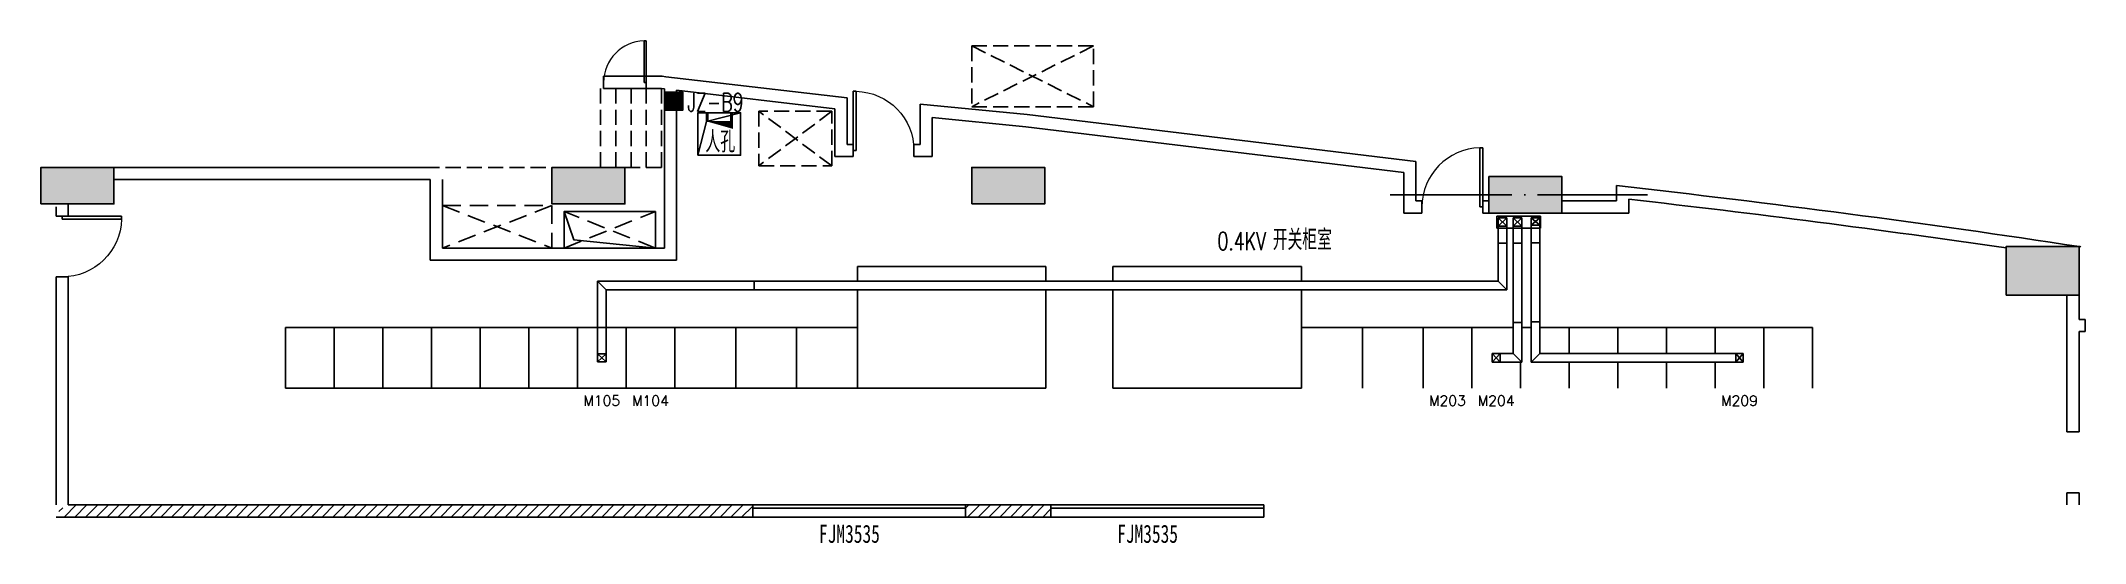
# Model space of a CAD drawing. Extents: x -48968009 to 2588125, y -43922717 to 2.
# Drawn here: x -48968009 to -48934409, y -43922717 to -43914456 of the extents above.
import ezdxf

# ---------------------------------------------------------------- set-up
doc = ezdxf.new("R2010")
doc.units = 0
doc.header["$LTSCALE"] = 1000
doc.header["$MEASUREMENT"] = 0
for name, pattern in [('DASH', [0.35, 0.25, -0.1]), ('DASHED', [0.75, 0.5, -0.25]), ('DOTE', [2.4200000000000004, 2, -0.2, 0.02, -0.2])]:
    doc.linetypes.add(name, pattern=pattern)
doc.layers.get('0').update_dxf_attribs({"linetype": 'CONTINUOUS'})
for name, color, linetype in [('COLUMN', 7, 'CONTINUOUS'), ('DOTE', 1, 'DOTE'), ('H', 8, 'CONTINUOUS'), ('HV-孔', 8, 'CONTINUOUS'), ('PUB_HATCH', 8, 'CONTINUOUS'), ('STAIR', 7, 'CONTINUOUS'), ('WALL', 2, 'CONTINUOUS'), ('WINDOW', 7, 'CONTINUOUS'), ('WINDOW_TEXT', 7, 'CONTINUOUS'), ('建筑-孔洞', 8, 'CONTINUOUS'), ('房间名称', 8, 'CONTINUOUS'), ('站台边缘', 8, 'CONTINUOUS'), ('辅助线', 8, 'CONTINUOUS')]:
    doc.layers.add(name, color=color, linetype=linetype)
doc.styles.add('_TCH_SPACE', font='SIMPLEX.shx', dxfattribs={"width": 0.8, "bigfont": 'GBCBIG.shx'})
doc.styles.add('_TCH_WINDOW', font='宋体.shx', dxfattribs={"width": 0.8, "height": 3.5, "bigfont": 'hztxt01.shx'})
doc.styles.add('HZTXT', font='romand.shx', dxfattribs={"width": 0.7, "bigfont": 'hztxt.shx'})
doc.styles.add('站台块左$0$STANDARD', font='romand', dxfattribs={"width": 0.7, "bigfont": 'hztxt'})
pattern_1 = [(45.00000000001834, (-11115900.29017266, -98616733.44141197), (-88.38838300368576, 88.38838300362922), [])]

# ---------------------------------------------------------------- blocks, each defined once
blk = doc.blocks.new('$DorLib2D$00000001')
for p, q in [((0.45, 0.9750000000000001), (0.5000000000000002, 0.9750000000000001)), ((0.45, 0), (0.45, 0.9750000000000001)), ((0.5, 0), (0.5, 0.9750000000000001)), ((0.5, 0), (0.45, 0))]:
    blk.add_line(p, q)
at = {"lineweight": 13}
blk.add_arc((0.475, 0), 0.975, 91.4692835813538, 180, dxfattribs=at)
blk = doc.blocks.new('_FZH')
blk.add_lwpolyline([(-0.5, -0.5), (0.5, -0.5), (0.5, 0.5), (-0.5, 0.5)], close=True)
at = {"layer": 'PUB_HATCH'}
blk.add_solid([(-0.5, -0.5), (0.5, -0.5), (-0.5, 0.5), (0.5, 0.5)], dxfattribs=at)
blk = doc.blocks.new('$WINLIB2D$00000004')
for p, q in [((-0.5, 0.5), (0.5, 0.5)), ((-0.5, 0.5), (-0.4999999999999999, -0.5)), ((0.5, -0.5), (0.5, 0.5)), ((-0.5, 0.2405796575893152), (0.5, 0.2405796575893152)), ((-0.4999999999999999, -0.5), (0.5, -0.5))]:
    blk.add_line(p, q)

msp = doc.modelspace()

# ---------------------------------------------------------------- hatches: boundary and pattern name
at = {"layer": 'PUB_HATCH'}
h = msp.add_hatch(dxfattribs=at)
h.set_pattern_fill('普通砖', color=8, scale=50, angle=85.04801672491459, style=0)
h.set_pattern_definition(pattern_1)
h.paths.add_polyline_path([(-48967758.81107654, -43922288.72878401), (-48956308.81077957, -43922288.72878241), (-48956308.81077958, -43922088.72878651), (-48967558.81106673, -43922088.72878969), (-48967692.14442042, -43922155.3954553)])
h = msp.add_hatch(dxfattribs=at)
h.set_pattern_fill('普通砖', color=8, scale=50, angle=85.04801672491459, style=0)
h.set_pattern_definition(pattern_1)
h.paths.add_polyline_path([(-48952808.81109206, -43922288.7287824), (-48951408.81109205, -43922288.72878241), (-48951408.81109205, -43922088.72878649), (-48952808.81109206, -43922088.7287865)])

# ---------------------------------------------------------------- linework, layer by layer
at = {"color": 6}
for p, q in [((-48944078.81108399, -43917538.7288816), (-48944078.81108399, -43917338.72888161)), ((-48944078.81108399, -43917338.72888161), (-48943358.81108399, -43917338.72888159)), ((-48943358.81108399, -43917538.72888161), (-48944078.81108399, -43917538.7288816)), ((-48943358.81108399, -43917338.72888159), (-48943358.81108399, -43917538.72888161))]:
    msp.add_line(p, q, dxfattribs=at)
at = {"color": 1}
for p, q in [((-48944056.31108399, -43917368.72888158), (-48943911.31108399, -43917368.72888156)), ((-48944056.31108399, -43917368.72888156), (-48944056.31108391, -43918406.22878866)), ((-48943911.31108399, -43917502.72888155), (-48944056.31108399, -43917368.72888156)), ((-48943911.31108399, -43917368.72888156), (-48944056.31108399, -43917502.72888156)), ((-48944056.31108399, -43917502.72888156), (-48943911.31108399, -43917502.72888156)), ((-48943911.31108399, -43917368.72888156), (-48943911.31108398, -43918551.22878866)), ((-48943811.31108399, -43917368.72888159), (-48943666.31108399, -43917368.72888158)), ((-48943811.31108399, -43917368.72888158), (-48943811.3110839, -43919085.72888159)), ((-48943666.31108398, -43917502.72888158), (-48943811.31108398, -43917368.72888158)), ((-48943666.31108399, -43917368.72888158), (-48943811.31108398, -43917502.72888158)), ((-48943811.31108398, -43917502.72888158), (-48943666.31108398, -43917502.72888158)), ((-48943666.31108399, -43917368.72888158), (-48943666.31108399, -43919085.72888161)), ((-48943516.31108397, -43917368.72888166), (-48943371.31108397, -43917368.72888164)), ((-48943516.31108398, -43917368.72888165), (-48943516.31108376, -43919078.22888165)), ((-48943371.31108396, -43917487.72888166), (-48943516.31108397, -43917368.72888165)), ((-48943371.31108397, -43917368.72888164), (-48943516.31108396, -43917487.72888166)), ((-48943516.31108396, -43917487.72888166), (-48943371.31108396, -43917487.72888166)), ((-48943371.31108397, -43917368.72888164), (-48943371.31108385, -43919078.22888166)), ((-48944056.31108394, -43917785.72888155), (-48943911.31108406, -43917785.72888157)), ((-48943811.31108393, -43917785.72888158), (-48943666.31108405, -43917785.7288816)), ((-48943516.31108392, -43917778.22888165), (-48943371.31108404, -43917778.22888166)), ((-48944056.31108391, -43918406.22878866), (-48956283.81108394, -43918406.22878839)), ((-48956283.81108394, -43918406.22878839), (-48956283.81108394, -43918551.22878839)), ((-48943911.31108398, -43918551.22878866), (-48956283.81108394, -43918551.22878839)), ((-48943911.31108398, -43918551.22878866), (-48944056.31108391, -43918406.22878866)), ((-48943811.31108419, -43919085.72888158), (-48943666.31108431, -43919085.72888161)), ((-48943516.31108417, -43919078.22888164), (-48943371.31108429, -43919078.22888167))]:
    msp.add_line(p, q, dxfattribs=at)
at = {"color": 3}
for p, q in [((-48958861.31095795, -43919735.72878832), (-48958861.31095794, -43918406.22878834)), ((-48958716.31095793, -43918551.22878835), (-48958861.31095793, -43918406.22878834)), ((-48956283.81108394, -43918406.22878839), (-48958861.31095794, -43918406.22878835)), ((-48958716.31095794, -43919735.72878833), (-48958716.31095793, -43918551.22878835)), ((-48956283.81108394, -43918551.22878839), (-48958716.31095792, -43918551.2287884)), ((-48943811.31108387, -43919596.22878858), (-48943811.31108378, -43919085.72888158)), ((-48943666.311084, -43919741.22878857), (-48943666.3110843, -43919085.72888162)), ((-48943516.31108367, -43919741.22878865), (-48943516.31108355, -43919078.22888163)), ((-48943371.31108382, -43919596.22878868), (-48943371.31108373, -43919078.22888167)), ((-48958716.31095794, -43919601.72878833), (-48958861.31095793, -43919601.72878834)), ((-48958716.31095792, -43919601.72878833), (-48958861.31095795, -43919735.72878831)), ((-48958861.31095792, -43919601.72878834), (-48958716.31095794, -43919735.72878833)), ((-48958716.31095795, -43919735.72878833), (-48958861.31095795, -43919735.72878833)), ((-48943811.31108387, -43919596.22878858), (-48944155.81095792, -43919596.22878858)), ((-48944155.81095792, -43919741.22878859), (-48944155.81095792, -43919596.22878858)), ((-48944021.81095792, -43919741.22878858), (-48944155.81095792, -43919596.22878858)), ((-48944021.81095792, -43919596.22878858), (-48944155.81095792, -43919741.22878858)), ((-48943666.311084, -43919741.22878857), (-48944155.81095792, -43919741.22878859)), ((-48944021.81095792, -43919741.2287886), (-48944021.81095792, -43919596.22878858)), ((-48943666.311084, -43919741.22878857), (-48943811.31108387, -43919596.22878858)), ((-48943371.31108382, -43919596.22878868), (-48943516.31108367, -43919741.22878864)), ((-48940029.31095792, -43919741.22878863), (-48943516.31108367, -43919741.22878864)), ((-48940029.31095792, -43919596.22878862), (-48943371.31108382, -43919596.22878868)), ((-48940148.31095792, -43919741.22878864), (-48940148.31095792, -43919596.22878863)), ((-48940029.31095792, -43919741.22878862), (-48940148.31095791, -43919596.22878864)), ((-48940029.31095792, -43919596.22878862), (-48940148.31095792, -43919741.22878864)), ((-48940029.31095792, -43919741.22878863), (-48940029.31095792, -43919596.22878862))]:
    msp.add_line(p, q, dxfattribs=at)
at = {"layer": 'DOTE', "color": 8}
msp.add_line((-48945829.47163584, -43916988.72888144), (-48941599.07745944, -43916988.72888158), dxfattribs=at)
at = {"layer": 'H', "color": 8}
msp.add_lwpolyline([(-48947288.81095793, -43919168.72878852), (-48947288.81095795, -43920168.72878854)], dxfattribs=at)
at = {"layer": 'HV-孔', "color": 8, "linetype": 'DASH'}
for points in [[(-48952708.81119521, -43914538.72918325), (-48950708.81119524, -43915538.72918332)], [(-48950708.81119524, -43914538.7291833), (-48952708.81119524, -43915538.72918331)], [(-48955008.81093992, -43915613.72884064), (-48956208.81093985, -43916513.7291863)], [(-48955008.81093989, -43916513.72884069), (-48956208.81093985, -43915613.72884065)]]:
    msp.add_lwpolyline(points, dxfattribs=at)
for points in [[(-48952708.81119525, -43915538.72918323), (-48950708.81119521, -43915538.7291832), (-48950708.81119525, -43914538.72918326), (-48952708.81119521, -43914538.72918312)], [(-48956208.81093984, -43916513.72884056), (-48955008.81093991, -43916513.72884066), (-48955008.81093991, -43915613.7288406), (-48956208.81093987, -43915613.72884062)]]:
    msp.add_lwpolyline(points, close=True, dxfattribs=at)
at = {"layer": 'STAIR', "color": 8, "linetype": 'DASH'}
for p, q in [((-48958808.81108462, -43915238.72884071), (-48958808.81108459, -43916538.72884054)), ((-48958558.81108462, -43915238.72884071), (-48958558.81108458, -43916538.72884054)), ((-48958308.81108463, -43915238.72884071), (-48958308.81108459, -43916538.72884054)), ((-48958058.81108462, -43915238.72884069), (-48958058.81108459, -43916538.72884053)), ((-48957808.81108462, -43915238.72884069), (-48957808.81108458, -43916538.72884053)), ((-48962058.81108459, -43916538.72884063), (-48959608.81082276, -43916538.72885396)), ((-48958408.81110778, -43916538.72885393), (-48957808.81108458, -43916538.72884053))]:
    msp.add_line(p, q, dxfattribs=at)
at = {"layer": 'STAIR', "color": 8}
msp.add_line((-48965758.8110846, -43916538.72889241), (-48963258.8110846, -43916538.72889236), dxfattribs=at)
at = {"layer": 'WALL', "color": 8}
for p, q in [((-48958758.81081314, -43915238.72888896), (-48958758.81081314, -43915038.72885766)), ((-48957797.18926562, -43915038.72886948), (-48958058.81112564, -43915038.72886295)), ((-48958058.81112564, -43915038.72886295), (-48958058.81112563, -43915238.72888891)), ((-48957797.18926562, -43915038.72886948), (-48957736.27933019, -43915045.84154837)), ((-48957736.27933019, -43915045.84154837), (-48954758.81107707, -43915393.64609206)), ((-48958058.81112563, -43915238.72888891), (-48957808.83112206, -43915238.7288838)), ((-48957808.83112206, -43915238.7288838), (-48957758.81098977, -43915244.57184515)), ((-48957758.81098977, -43915244.57184515), (-48957758.81093447, -43915298.72871075)), ((-48957558.81096873, -43915267.93196496), (-48957558.81079709, -43915298.72871075)), ((-48957558.81096873, -43915267.93196496), (-48954958.81108309, -43915571.64365381)), ((-48954758.81107707, -43915393.64609206), (-48954758.8111497, -43916159.85499126)), ((-48953558.8112478, -43915498.6993843), (-48953558.8113105, -43916159.85498917)), ((-48953558.8112478, -43915498.6993843), (-48951800.0828354, -43915669.83027151)), ((-48957758.81096496, -43915598.7284905), (-48957758.81117214, -43917863.72886328)), ((-48957558.81090051, -43915598.72849049), (-48957558.81119356, -43918063.72880436)), ((-48954958.81108309, -43915571.64365381), (-48954958.81115781, -43916359.85500546)), ((-48953358.81140938, -43915719.10471363), (-48953358.81147012, -43916359.85500267)), ((-48953358.81140938, -43915719.10471363), (-48951821.7585149, -43915868.66573945)), ((-48951821.7585149, -43915868.66573945), (-48945608.81092586, -43916618.92708765)), ((-48951800.0828354, -43915669.83027151), (-48945408.81105524, -43916441.62564138)), ((-48954658.81115714, -43916159.85499677), (-48954758.8111497, -43916159.85499126)), ((-48954658.81115678, -43916359.85498086), (-48954658.81115714, -43916159.85499677)), ((-48953558.8113105, -43916159.85498917), (-48953658.81115713, -43916159.85499501)), ((-48953658.81115713, -43916159.85499501), (-48953658.81115678, -43916359.85497911)), ((-48966808.81110781, -43916538.72888085), (-48961608.81090037, -43916538.72890691)), ((-48954958.81115781, -43916359.85500546), (-48954658.81115678, -43916359.85498086)), ((-48953658.81115678, -43916359.85497911), (-48953358.81147012, -43916359.85500267)), ((-48945408.81105524, -43916441.62564138), (-48945408.81111659, -43917088.72885204)), ((-48966808.81110782, -43916738.7289067), (-48961608.81097231, -43916738.72894529)), ((-48961608.81097231, -43916738.72894529), (-48961608.81109793, -43918063.72871491)), ((-48961408.81102917, -43916738.72893292), (-48961408.81106187, -43917863.72878265)), ((-48945608.81092586, -43916618.92708765), (-48945608.81098937, -43917288.72884803)), ((-48942108.81109807, -43916837.21285096), (-48942108.8108952, -43917088.72914135)), ((-48967758.81113783, -43917188.7288135), (-48967758.81110347, -43917338.72872356)), ((-48967558.81082606, -43917138.72887556), (-48967558.81109718, -43917188.72884049)), ((-48967558.81108272, -43917338.72872275), (-48967558.81109718, -43917188.72884049)), ((-48945308.81112599, -43917088.72901806), (-48945408.81111659, -43917088.72885204)), ((-48945308.81112635, -43917288.72883049), (-48945308.81112599, -43917088.72901806)), ((-48944208.81105638, -43917088.72883468), (-48944308.811126, -43917088.7290036)), ((-48944308.811126, -43917088.7290036), (-48944308.81112635, -43917288.72882096)), ((-48942108.8108952, -43917088.72914135), (-48943008.81106505, -43917088.7288816)), ((-48941908.81111929, -43917060.99387425), (-48941908.81227773, -43917288.72889516)), ((-48967758.81110347, -43917338.72872356), (-48967558.81108272, -43917338.72872275)), ((-48945608.81098937, -43917288.72884803), (-48945308.81112635, -43917288.72883049)), ((-48944308.81112635, -43917288.72882096), (-48944208.81105674, -43917288.72883469)), ((-48941908.81227773, -43917288.72889516), (-48943008.811084, -43917288.7288816)), ((-48961408.81106187, -43917863.72878265), (-48957758.81117214, -43917863.72886328)), ((-48961608.81109793, -43918063.72871491), (-48957558.81119356, -43918063.72880436)), ((-48967558.81107651, -43918338.72872274), (-48967758.81109942, -43918338.72872356)), ((-48967758.81109942, -43918338.72872356), (-48967758.81111801, -43922088.72879221)), ((-48967558.81106673, -43922088.72878969), (-48967558.81107651, -43918338.72872274)), ((-48934708.81109013, -43919238.72883318), (-48934708.81117541, -43918638.72901543)), ((-48934508.81108592, -43919038.72891463), (-48934508.8112713, -43918638.72901543)), ((-48934408.81083951, -43919038.7289128), (-48934508.81108592, -43919038.72891463)), ((-48934408.81083917, -43919238.72864471), (-48934408.81083951, -43919038.7289128)), ((-48934708.81109013, -43919238.72883318), (-48934708.81115013, -43920888.72878137)), ((-48934508.81109641, -43919238.72876513), (-48934408.81083917, -43919238.72864471)), ((-48934508.81104595, -43920888.72878336), (-48934508.81109641, -43919238.72876513)), ((-48934708.81115013, -43920888.72878137), (-48934508.81104595, -43920888.72878336)), ((-48934508.81105586, -43921888.72878336), (-48934708.81116342, -43921888.72878137)), ((-48934708.81116342, -43921888.72878137), (-48934708.81112802, -43922088.72878963)), ((-48934508.81112465, -43922088.72877157), (-48934508.81105586, -43921888.72878336)), ((-48956308.81077958, -43922088.72878651), (-48967558.81106673, -43922088.72878969)), ((-48956308.81077957, -43922288.72878241), (-48956308.81077958, -43922088.72878651)), ((-48951408.81109205, -43922088.72878649), (-48952808.81109206, -43922088.7287865)), ((-48952808.81109206, -43922088.7287865), (-48952808.81109206, -43922288.7287824)), ((-48951408.81109205, -43922288.72878241), (-48951408.81109205, -43922088.72878649)), ((-48947908.81109203, -43922088.72878649), (-48947908.81109203, -43922288.7287824)), ((-48967758.81107654, -43922288.72878401), (-48956308.81077957, -43922288.72878241)), ((-48952808.81109206, -43922288.7287824), (-48951408.81109205, -43922288.72878241))]:
    msp.add_line(p, q, dxfattribs=at)
at = {"layer": 'WALL'}
for p, q in [((-48963988.81095795, -43920168.72878841), (-48963988.81095793, -43919168.72878839)), ((-48954588.81095792, -43919168.72878839), (-48963988.81095793, -43919168.72878839)), ((-48963188.81095795, -43920168.72878825), (-48963188.81095793, -43919168.72878823)), ((-48962388.81095795, -43920168.72878826), (-48962388.81095793, -43919168.72878824)), ((-48961588.81095795, -43920168.72878829), (-48961588.81095793, -43919168.72878826)), ((-48960788.81095795, -43920168.7287883), (-48960788.81095793, -43919168.72878828)), ((-48959988.81095795, -43920168.72878832), (-48959988.81095793, -43919168.72878829)), ((-48959188.81095795, -43920168.72878834), (-48959188.81095793, -43919168.72878831)), ((-48958388.81095795, -43920168.72878835), (-48958388.81095793, -43919168.72878833)), ((-48957588.81095794, -43920168.72878837), (-48957588.81095792, -43919168.72878835)), ((-48956588.81095794, -43920168.72878838), (-48956588.81095792, -43919168.72878836)), ((-48955588.81095794, -43920168.72878841), (-48955588.81095792, -43919168.72878838)), ((-48954588.81095793, -43920168.72878841), (-48954588.81095792, -43919168.72878839)), ((-48947288.81095793, -43919168.72878852), (-48943811.31108389, -43919168.72878856)), ((-48947288.81095793, -43920168.72878855), (-48947288.81095792, -43919168.72878852)), ((-48943666.31108401, -43919168.72878857), (-48943516.31108376, -43919168.72878857)), ((-48943371.31108384, -43919168.72878858), (-48938888.8109579, -43919168.72878865)), ((-48954588.81095793, -43920168.72878841), (-48963988.81095795, -43920168.72878841)), ((-48951488.81095795, -43920168.72878837), (-48954588.81095791, -43920168.7287884)), ((-48947288.81095794, -43920168.72878855), (-48950388.81095792, -43920168.72878854))]:
    msp.add_line(p, q, dxfattribs=at)
for points in [[(-48951488.81095794, -43918168.72878842), (-48954588.81095795, -43918168.72878841)], [(-48954588.81095794, -43918406.22878843), (-48954588.81095795, -43918168.72878841)], [(-48951488.81095793, -43918406.2287885), (-48951488.81095794, -43918168.72878842)], [(-48950388.81095793, -43918168.72878855), (-48947288.81095792, -43918168.72878854)], [(-48950388.81095792, -43918406.22878852), (-48950388.81095793, -43918168.72878855)], [(-48947288.81095792, -43918406.22878859), (-48947288.81095792, -43918168.72878854)], [(-48954588.81095792, -43920168.72878841), (-48954588.81095794, -43918551.22878843)], [(-48951488.81095795, -43920168.72878837), (-48951488.81095793, -43918551.2287885)], [(-48950388.81095793, -43920168.72878853), (-48950388.81095792, -43918551.22878852)], [(-48947288.81095794, -43920168.72878855), (-48947288.81095792, -43918551.22878858)], [(-48946288.81095793, -43919168.72878855), (-48946288.81095795, -43920168.72878855)], [(-48945288.81095792, -43919168.72878856), (-48945288.81095795, -43920168.72878856)], [(-48944488.81095792, -43919168.72878857), (-48944488.81095794, -43920168.72878858)], [(-48942888.81095792, -43919168.72878859), (-48942888.81095792, -43919596.22878867)], [(-48942088.81095792, -43919168.7287886), (-48942088.81095793, -43919596.22878866)], [(-48941288.81095792, -43919168.72878861), (-48941288.81095792, -43919596.22878864)], [(-48940488.81095791, -43919168.72878862), (-48940488.81095792, -43919596.22878863)], [(-48939688.81095791, -43919168.72878863), (-48939688.81095793, -43920168.72878863)], [(-48938888.81095791, -43919168.72878864), (-48938888.81095793, -43920168.72878864)], [(-48943688.81095794, -43919741.22878857), (-48943688.81095794, -43920168.72878858)], [(-48942888.81095793, -43919741.22878864), (-48942888.81095794, -43920168.72878859)], [(-48942088.81095793, -43919741.22878864), (-48942088.81095794, -43920168.72878861)], [(-48941288.81095792, -43919741.22878863), (-48941288.81095793, -43920168.72878861)], [(-48940488.81095793, -43919741.22878864), (-48940488.81095793, -43920168.72878862)]]:
    msp.add_lwpolyline(points, dxfattribs=at)
at = {"layer": 'WALL', "color": 8}
for centre, radius, start, end in [((-48964015.59291987, -44112413.77041808), 196799.6365839978, 81.37694952423689, 83.60886604619273), ((-48964015.59291974, -44112413.77041809), 196599.6365840032, 81.72167464486702, 83.54368184184942), ((-48964015.59289633, -44112413.77042165), 196799.6365840022, 81.36811070931556, 81.37694952423689)]:
    msp.add_arc(centre, radius, start, end, dxfattribs=at)
at = {"layer": 'WINDOW', "color": 8}
for p, q in [((-48958758.81108464, -43915038.72884056), (-48958058.81108464, -43915038.72884053)), ((-48958758.81108464, -43915238.72884057), (-48958058.81108463, -43915238.72884053))]:
    msp.add_line(p, q, dxfattribs=at)
at = {"layer": '建筑-孔洞', "color": 8, "linetype": 'DASHED', "ltscale": 0.6}
for p, q in [((-48961408.81108791, -43917163.72884058), (-48959608.81108791, -43917863.7288406)), ((-48959608.81108791, -43917163.72884057), (-48961408.81100517, -43917863.72884059)), ((-48959408.81108892, -43917863.72884059), (-48957908.81108892, -43917263.72884058)), ((-48957908.81108892, -43917863.72884061), (-48959408.81108892, -43917263.72884058))]:
    msp.add_line(p, q, dxfattribs=at)
at = {"layer": '建筑-孔洞', "color": 8}
for points in [[(-48957208.81106924, -43916338.72884066), (-48956508.81106926, -43916338.72884066), (-48956508.81106927, -43915638.72884067), (-48957208.81106924, -43915638.72884066)], [(-48959408.8110889, -43917863.72884057), (-48959408.81108891, -43917263.72884057), (-48957908.8110889, -43917263.72884059), (-48957908.8110889, -43917863.7288406)]]:
    msp.add_lwpolyline(points, close=True, dxfattribs=at)
for points in [[(-48957208.81106924, -43916338.72884065), (-48957069.70764491, -43915782.60399686), (-48956508.81106927, -43915638.72884068)], [(-48957908.8110889, -43917863.7288406), (-48959249.11245567, -43917726.76433235), (-48959408.81108892, -43917263.72884057)]]:
    msp.add_lwpolyline(points, dxfattribs=at)
at = {"layer": '建筑-孔洞', "color": 8, "linetype": 'DASHED', "ltscale": 0.6}
msp.add_lwpolyline([(-48961408.81108791, -43917863.72884059), (-48961408.81108791, -43917163.72884057), (-48959608.81108791, -43917163.72884057), (-48959608.81108791, -43917863.7288406)], close=True, dxfattribs=at)
at = {"layer": '站台边缘', "color": 8}
for p, q in [((-48956308.81108239, -43922288.72883339), (-48952808.81108236, -43922288.72883347)), ((-48951408.81108239, -43922288.72883334), (-48947908.81108236, -43922288.72883342))]:
    msp.add_line(p, q, dxfattribs=at)
at = {"layer": '辅助线', "color": 8, "const_width": 49.99999999999998}
msp.add_lwpolyline([(-48957058.81106922, -43915638.72884061), (-48957058.81106921, -43915838.72884062), (-48956658.81106923, -43915838.72884063), (-48956658.81106924, -43915638.72884062)], dxfattribs=at)

# ---------------------------------------------------------------- block references
at = {"layer": 'COLUMN', "color": 8}
for p, xscale, yscale, zscale, rotation in [((-48957608.81092349, -43915448.72883029), 299.9999999925494, 300, 300.0000000035717, 359.999999998577), ((-48952108.8110878, -43916838.72884057), 1199.999999992549, 600.0000000074506, 600.0000000077865, 359.9999999992885), ((-48943608.811084, -43916988.72888159), 1200, 600, 599.9999999990774, 359.9999999992885)]:
    msp.add_blockref('_FZH', p, dxfattribs=dict(at, xscale=xscale, yscale=yscale, zscale=zscale, rotation=rotation))
for p, xscale, yscale, zscale in [((-48967408.81108797, -43916838.7288405), 1199.999999992549, 600, 599.9999999984343), ((-48959008.81108788, -43916838.72884054), 1199.999999992549, 600, 599.9999999984343), ((-48935108.81105541, -43918238.72897738), 1200.000188708305, 800.0001701116562, 800.0001701109256)]:
    msp.add_blockref('_FZH', p, dxfattribs=dict(at, xscale=xscale, yscale=yscale, zscale=zscale))
at = {"layer": 'WINDOW', "color": 8, "xscale": 700, "yscale": 700, "zscale": 700}
msp.add_blockref('$DorLib2D$00000001', (-48958408.81108464, -43915138.72884055), dxfattribs=at)
at = {"layer": 'WINDOW', "color": 8}
for p, xscale, yscale, zscale, rotation in [((-48954158.81114771, -43916259.85488293), 1000, -1000, 1000, 180.0000000998915), ((-48944808.81116462, -43917188.72883362), 1000, 1000, 1000, 359.9999998975471), ((-48967658.81109455, -43917838.72883864), -1000, 1000, -1000, 270.0000002317996)]:
    msp.add_blockref('$DorLib2D$00000001', p, dxfattribs=dict(at, xscale=xscale, yscale=yscale, zscale=zscale, rotation=rotation))
ref = msp.add_blockref('$WINLIB2D$00000004', (-48954558.81106873, -43922188.728784), dxfattribs=dict(at, xscale=-3500, yscale=200, zscale=-3500))
ref.add_attrib('A', 'FJM3535', (-48955218.81106878, -43922712.47883339), dxfattribs={"layer": 'WINDOW_TEXT', "height": 297.5, "style": '_TCH_WINDOW', "width": 0.7058823529411765})
ref = msp.add_blockref('$WINLIB2D$00000004', (-48949658.81109598, -43922188.72878399), dxfattribs=dict(at, xscale=-3500, yscale=200, zscale=-3500))
ref.add_attrib('A', 'FJM3535', (-48950318.81109602, -43922712.47893468), dxfattribs={"layer": 'WINDOW_TEXT', "height": 297.5, "style": '_TCH_WINDOW', "width": 0.7058823529411765})

# ---------------------------------------------------------------- texts
at = {"layer": 'WALL', "style": '_TCH_SPACE'}
for s, height, p in [('开关柜室', 337.5886524822695, (-48947760.82004752, -43917897.73434762)), ('M105', 168.7943262411347, (-48959094.27247348, -43920458.34746527)), ('M104', 168.7943262411347, (-48958294.27247348, -43920458.34746528)), ('M203', 168.7943262411347, (-48945194.27247348, -43920458.34746544)), ('M204', 168.7943262411347, (-48944394.27247348, -43920458.34746546)), ('M209', 168.7943262411347, (-48940394.27247348, -43920458.34746552))]:
    msp.add_text(s, height=height, dxfattribs=at).set_placement(p)
at = {"layer": 'WALL', "style": '_TCH_SPACE', "width": 0.7058823529411765}
msp.add_text('0.4KV', height=297.5, dxfattribs=at).set_placement((-48948670.82004752, -43917897.73434761))
at = {"layer": '建筑-孔洞', "color": 8, "style": '站台块左$0$STANDARD', "width": 0.7}
msp.add_text('JZ-B9', height=300, dxfattribs=at).set_placement((-48957385.00900453, -43915617.06741758))
at = {"layer": '房间名称', "color": 8, "style": 'HZTXT', "width": 0.7}
msp.add_text('人孔', height=350, dxfattribs=at).set_placement((-48957087.16637178, -43916291.81936131))

doc.saveas('drawing.dxf')
